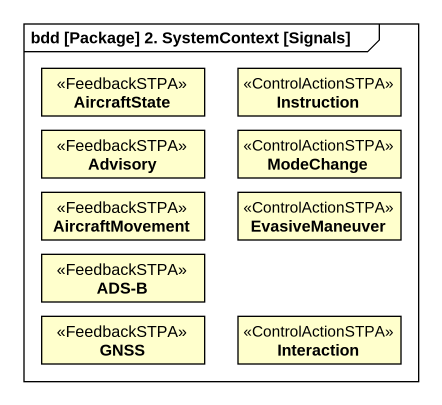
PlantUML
@startuml
mainframe bdd [Package] 2. SystemContext [Signals]
hide circle
hide empty members
class AircraftState <<FeedbackSTPA>>
class Instruction <<ControlActionSTPA>>
class Advisory <<FeedbackSTPA>>
class ModeChange <<ControlActionSTPA>>
class AircraftMovement <<FeedbackSTPA>>
class EvasiveManeuver <<ControlActionSTPA>>
class "ADS-B" as ADS_B <<FeedbackSTPA>>
class GNSS <<FeedbackSTPA>>
class Interaction <<ControlActionSTPA>>
@enduml
